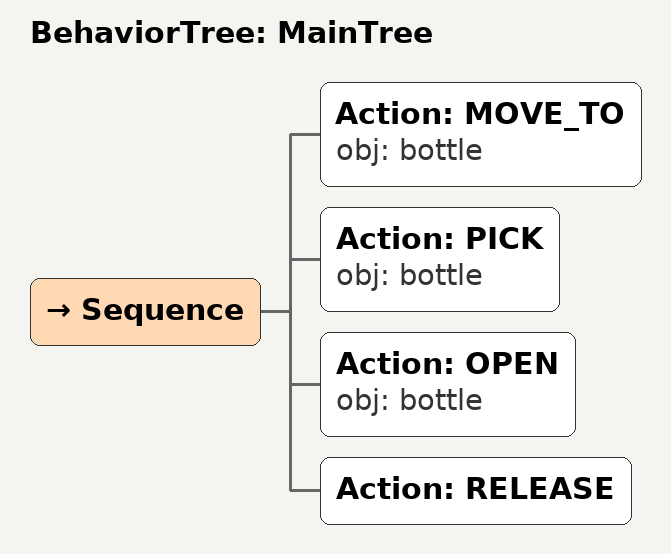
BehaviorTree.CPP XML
<root main_tree_to_execute="MainTree">
  <BehaviorTree ID="MainTree">
    <Sequence>
      <!-- Move to bottle -->
      <Action ID="MOVE_TO" obj="bottle" />
      <!-- Pick bottle -->
      <Action ID="PICK" obj="bottle" />
      <!-- Open bottle -->
      <Action ID="OPEN" obj="bottle" />
      <!-- Release -->
      <Action ID="RELEASE" />
    </Sequence>
  </BehaviorTree>
</root>
